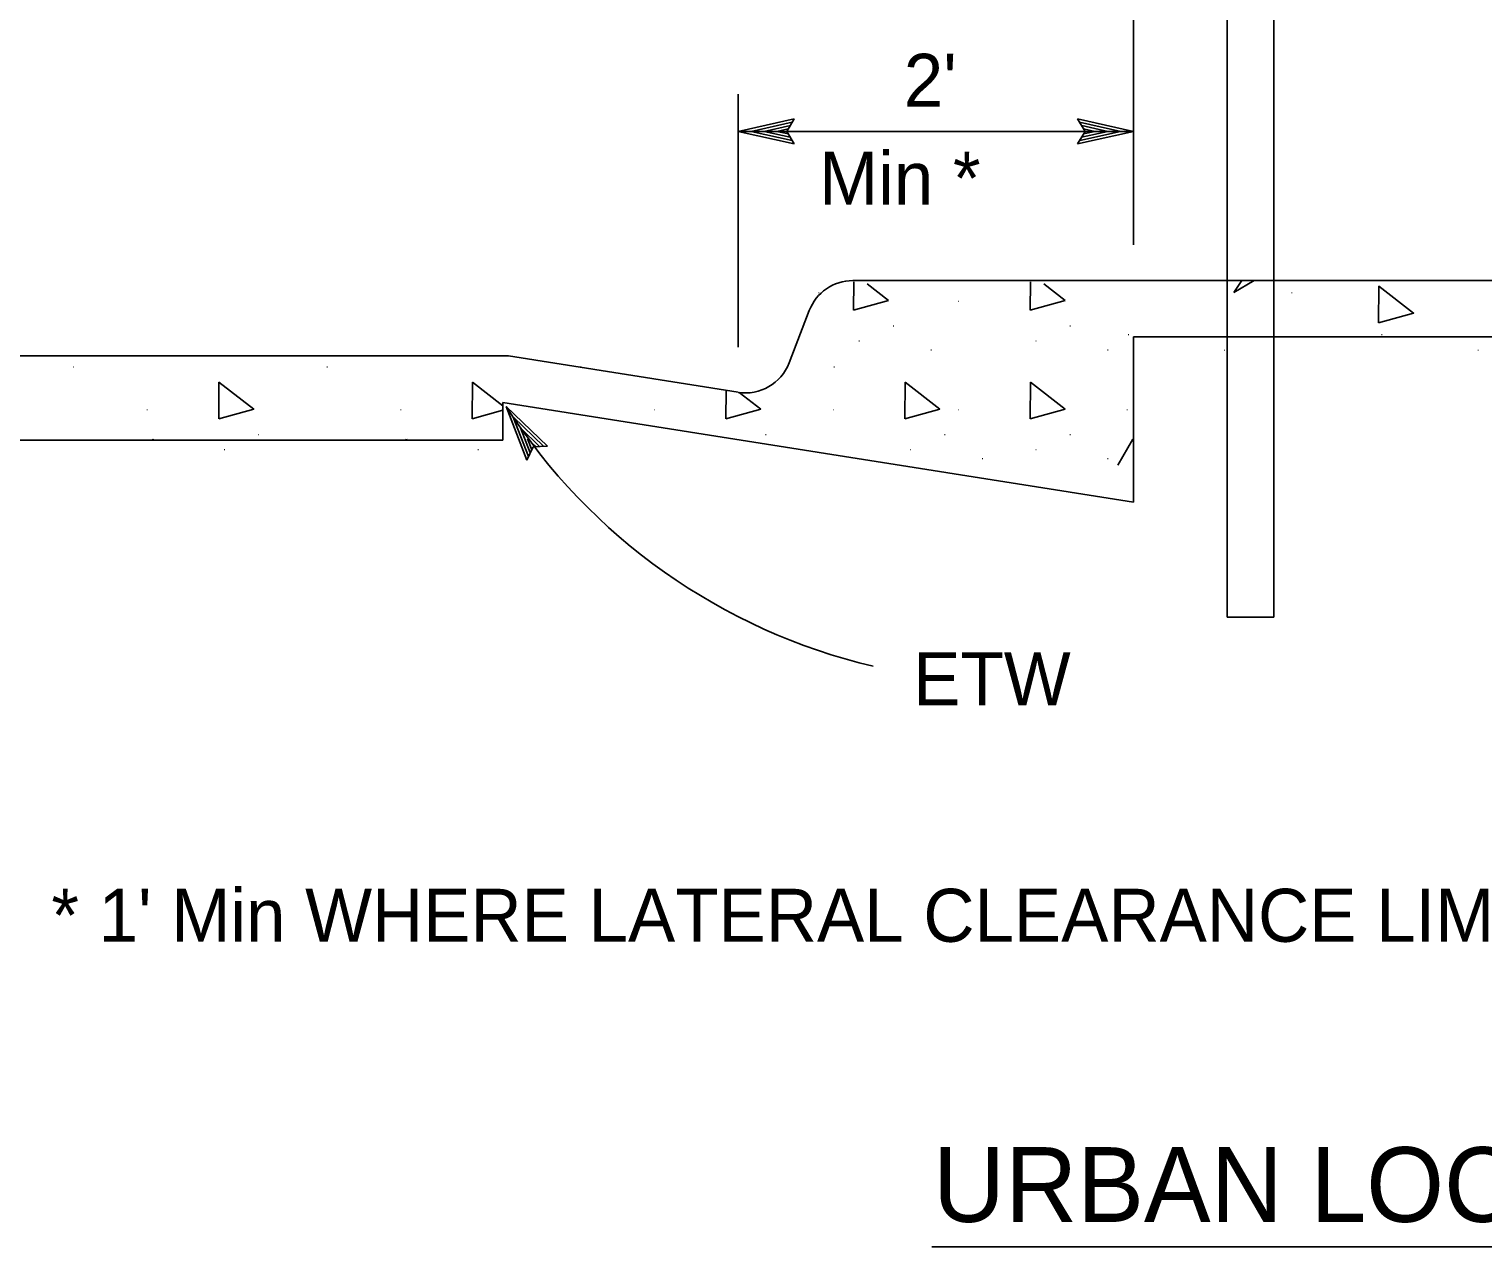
# Model space of a CAD drawing. Extents: x -894 to 866, y -476 to 714.
# Drawn here: x -621.2 to -426.7, y 178.5 to 341.4 of the extents above; entities that cross this region are included whole.
import ezdxf

# ---------------------------------------------------------------- set-up
doc = ezdxf.new("R2010")
doc.units = 0
for name, color, linetype in [('56 Stage 3 Anno', 7, 'Continuous'), ('57 Undefined', 7, 'Continuous'), ('59 Sndwall Anno', 7, 'Continuous'), ('60 Nongeo Data', 7, 'Continuous')]:
    doc.layers.add(name, color=color, linetype=linetype)

msp = doc.modelspace()

# ---------------------------------------------------------------- linework, layer by layer
at = {"layer": '56 Stage 3 Anno'}
for p, q in [((-473.44, 312.52), (-473.44, 482.12)), ((-526.32, 298.83), (-526.32, 332.68)), ((-526.32, 327.69), (-518.82, 329.36)), ((-524.58, 327.7), (-519.11, 328.91)), ((-518.82, 329.36), (-519.82, 327.69)), ((-518.82, 329.35), (-518.82, 329.35)), ((-479.94, 327.69), (-480.94, 329.37)), ((-480.94, 329.37), (-480.94, 329.37)), ((-480.94, 329.37), (-473.44, 327.69)), ((-480.67, 328.92), (-475.17, 327.69)), ((-526.32, 327.69), (-473.44, 327.69)), ((-518.82, 326.02), (-526.32, 327.69)), ((-526.32, 327.69), (-526.32, 327.69)), ((-519.09, 326.46), (-524.59, 327.69)), ((-522.86, 327.69), (-519.33, 328.47)), ((-519.38, 326.91), (-522.86, 327.69)), ((-521.14, 327.69), (-519.63, 328.02)), ((-519.6, 327.35), (-521.14, 327.69)), ((-519.82, 327.69), (-518.82, 326.02)), ((-473.44, 327.69), (-480.94, 326.03)), ((-480.94, 326.03), (-479.94, 327.69)), ((-475.18, 327.69), (-480.65, 326.48)), ((-476.9, 327.69), (-480.43, 326.91)), ((-480.38, 328.47), (-476.9, 327.69)), ((-480.16, 328.04), (-478.62, 327.7)), ((-478.62, 327.7), (-480.13, 327.36)), ((-473.44, 327.69), (-473.44, 327.69)), ((-518.82, 326.02), (-518.82, 326.02)), ((-480.94, 326.03), (-480.94, 326.03)), ((-554.58, 283.73), (-557.35, 290.9)), ((-557.35, 290.9), (-557.35, 290.9)), ((-557.35, 290.9), (-551.81, 285.58)), ((-554.36, 284.2), (-556.4, 289.47)), ((-556.38, 289.46), (-552.34, 285.58)), ((-554.15, 284.7), (-555.44, 288.03)), ((-555.44, 288.03), (-552.83, 285.52)), ((-553.91, 285.12), (-554.48, 286.59)), ((-554.48, 286.59), (-553.36, 285.52)), ((-553.75, 285.49), (-554.58, 283.73)), ((-551.81, 285.58), (-553.75, 285.49)), ((-551.81, 285.58), (-551.81, 285.58)), ((-554.58, 283.73), (-554.58, 283.73))]:
    msp.add_line(p, q, dxfattribs=at)
msp.add_arc((-489.85, 334.24), 80.22, 212.7006, 256.7315, dxfattribs=at)
at = {"layer": '57 Undefined'}
msp.add_line((-500.41, 178.52), (-353.01, 178.52), dxfattribs=at)
at = {"layer": '59 Sndwall Anno'}
for points in [[(-510.9, 303.8), (-510.87, 307.59)], [(-509.09, 307.31), (-506.22, 305.08)], [(-487.28, 303.8), (-487.25, 307.59)], [(-485.46, 307.31), (-482.59, 305.08)], [(-460.05, 306.15), (-458.97, 307.74)], [(-457.3, 307.74), (-460.05, 306.15)], [(-506.22, 305.08), (-510.9, 303.8)], [(-482.59, 305.08), (-487.28, 303.8)], [(-561.89, 289.27), (-561.85, 294.15)], [(-561.85, 294.15), (-557.78, 291)], [(-504.04, 289.27), (-504, 294.15)], [(-504, 294.15), (-499.35, 290.55)], [(-487.28, 289.27), (-487.24, 294.15)], [(-487.24, 294.15), (-482.59, 290.55)], [(-527.98, 289.27), (-527.95, 293.06)], [(-526.17, 292.78), (-523.3, 290.55)], [(-557.78, 290.4), (-561.89, 289.27)], [(-523.3, 290.55), (-527.98, 289.27)], [(-499.35, 290.55), (-504.04, 289.27)], [(-482.59, 290.55), (-487.28, 289.27)], [(-604.67, 286.42), (-604.59, 286.55)], [(-604.59, 286.55), (-604.53, 286.42)], [(-570.76, 286.42), (-570.68, 286.55)], [(-570.68, 286.55), (-570.62, 286.42)], [(-475.57, 283.08), (-473.53, 286.55)], [(-473.53, 286.55), (-473.44, 286.35)]]:
    msp.add_lwpolyline(points, dxfattribs=at)
for points in [[(-440.69, 302.11), (-440.65, 306.99), (-436, 303.39)], [(-595.8, 289.27), (-595.76, 294.15), (-591.11, 290.55)]]:
    msp.add_lwpolyline(points, close=True, dxfattribs=at)
at = {"layer": '60 Nongeo Data'}
for p, q in [((-460.94, 492.78), (-460.94, 307.55)), ((-454.69, 492.78), (-454.69, 307.55)), ((-354.69, 307.74), (-510.98, 307.74)), ((-460.94, 307.55), (-460.94, 262.74)), ((-454.69, 307.55), (-454.69, 262.74)), ((-516.82, 303.73), (-519.5, 296.73)), ((-473.44, 278.1), (-473.44, 300.24)), ((-473.44, 300.24), (-354.69, 300.24)), ((-557.06, 297.67), (-675.81, 297.67)), ((-526.32, 292.8), (-557.06, 297.67)), ((-557.78, 286.42), (-557.78, 291.45)), ((-557.78, 291.45), (-473.44, 278.1)), ((-675.81, 286.42), (-557.78, 286.42)), ((-460.94, 262.74), (-454.69, 262.74))]:
    msp.add_line(p, q, dxfattribs=at)
for centre, start, end in [((-510.98, 301.49), 90, 159.0002), ((-525.34, 298.97), 260.9992, 338.9995)]:
    msp.add_arc(centre, 6.25, start, end, dxfattribs=at)

# ---------------------------------------------------------------- texts
at = {"layer": '57 Undefined'}
for s, height, p in [("2'", 7.087, (-504.17, 330.98)), ('Min *', 7.087, (-515.5, 317.89)), ('ETW', 7.087, (-502.91, 250.95)), ("* 1' Min WHERE LATERAL CLEARANCE LIMITED", 7.0866, (-618.17, 219.32)), ('URBAN LOCATIONS', 10, (-500.29, 181.86))]:
    msp.add_text(s, height=height, dxfattribs=at).set_placement(p)
at = {"layer": '59 Sndwall Anno'}
for p in [(-515.71, 306.02), (-452.47, 306.02), (-497.02, 304.9), (-505.74, 301.59), (-482.12, 301.59), (-510.31, 299.59), (-486.68, 299.59), (-474.32, 300.43), (-440.41, 300.43), (-500.71, 298.38), (-477.09, 298.38), (-461.46, 298.35), (-427.55, 298.35), (-615.38, 296.11), (-581.47, 296.11), (-547.56, 296.11), (-513.66, 296.11), (-605.54, 290.37), (-571.63, 290.37), (-537.72, 290.37), (-513.78, 290.37), (-497.02, 290.37), (-474.48, 290.37), (-590.64, 287.06), (-522.82, 287.06), (-498.88, 287.06), (-482.12, 287.06), (-595.21, 285.06), (-561.3, 285.06), (-503.44, 285.06), (-493.85, 283.85), (-486.68, 285.06), (-477.09, 283.85)]:
    msp.add_text('.', height=1, dxfattribs=at).set_placement(p)

doc.saveas('drawing.dxf')
